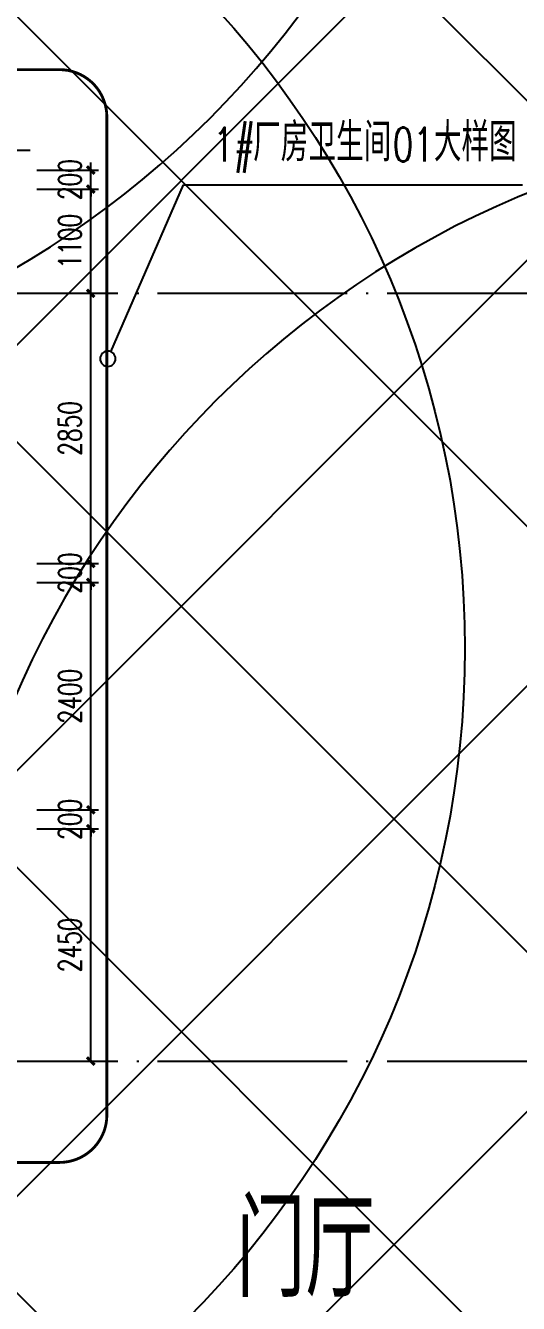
# Model space of a CAD drawing. Extents: x -821772 to -21949, y 506164 to 1049594.
# Drawn here: x -138588 to -133387, y 780662 to 794145 of the extents above; entities that cross this region are included whole.
import ezdxf
from ezdxf.xclip import XClip

# ---------------------------------------------------------------- set-up
doc = ezdxf.new("R2010")
doc.units = 0
doc.header["$LTSCALE"] = 1000
doc.header["$MEASUREMENT"] = 0
doc.header["$XCLIPFRAME"] = 2
doc.linetypes.add('10平面20250807_t3$0$DASH', pattern=[0.35, 0.25, -0.1])
doc.linetypes.add('10平面20250807_t3$0$DOTE', pattern=[2.42, 2, -0.2, 0.02, -0.2])
doc.layers.get('Defpoints').update_dxf_attribs({"color": 210})
for name, color, linetype in [('10平面20250807_t3$0$A-AXIS-DOTE', 8, '10平面20250807_t3$0$DOTE'), ('10平面20250807_t3$0$A-AXIS-DP', 8, 'Continuous'), ('10平面20250807_t3$0$A-AXIS-SYMB', 8, 'Continuous'), ('10平面20250807_t3$0$A-LIN-V', 8, 'Continuous'), ('10平面20250807_t3$0$AS-WALL', 8, 'Continuous'), ('10平面20250807_t3$0$DIM_ELEV', 8, 'Continuous'), ('10平面20250807_t3$0$PUB_TEXT', 8, 'Continuous'), ('10平面20250807_t3$0$SB_ZF消火栓', 10, 'Continuous'), ('10平面20250807_t3$0$建-引出', 8, 'Continuous'), ('PUB_HATCH', 8, 'Continuous')]:
    doc.layers.add(name, color=color, linetype=linetype)
doc.styles.add('10平面20250807_t3$0$_TCH_DIM', font='SIMPLEX', dxfattribs={"bigfont": 'GBCBIG'})
doc.styles.add('10平面20250807_t3$0$_TCH_DIM_T3', font='SIMPLEX', dxfattribs={"width": 0.705882, "bigfont": 'GBCBIG'})
doc.styles.add('10平面20250807_t3$0$Standard', font='gbenor.shx', dxfattribs={"bigfont": 'gbcbig.shx'})
doc.dimstyles.new('10平面20250807_t3$0$_TCH_ARCH&&80', dxfattribs={"dimtxt": 238, "dimasz": 80, "dimexe": 80, "dimexo": 80, "dimgap": 101, "dimtad": 1, "dimdec": 0, "dimzin": 0, "dimdsep": 46, "dimtxsty": '10平面20250807_t3$0$_TCH_DIM_T3', "dimblk": '10平面20250807_t3$0$_ArchTick', "dimcen": 0.09, "dimclrt": 7, "dimazin": 2, "dimtfac": 1, "dimtdec": 0, "dimtix": 1, "dimtmove": 2, "dimatfit": 3, "dimfxl": 0, "dimtolj": 1, "dimtzin": 0, "dimarcsym": 0})

# ---------------------------------------------------------------- blocks, each defined once
blk = doc.blocks.new('10平面20250807_t3$0$dote')
at = {"layer": '10平面20250807_t3$0$A-AXIS-DOTE'}
for p, q in [((76282.2, -13500), (98661.5, -13500)), ((76282.2, -21600), (98661.5, -21600))]:
    blk.add_line(p, q, dxfattribs=at)
blk = doc.blocks.new('10平面20250807_t3$0$3132')
at = {"layer": '10平面20250807_t3$0$A-AXIS-SYMB'}
for p, q in [((-137688, 790704), (-136921, 792466)), ((-136921, 792466), (-133345, 792466))]:
    blk.add_line(p, q, dxfattribs=at)
blk.add_lwpolyline([(-137639, 790630, 1), (-137801, 790630, 1)], format="xyb", close=True, dxfattribs=at)
at = {"layer": '10平面20250807_t3$0$DIM_ELEV', "linetype": '10平面20250807_t3$0$DASH', "const_width": 30}
blk.add_lwpolyline([(-145210, 793680), (-138230, 793680, -0.414214), (-137730, 793180), (-137730, 782650, -0.414214), (-138230, 782150), (-145210, 782150, -0.414214), (-145710, 782650), (-145710, 793180, -0.414214)], format="xyb", close=True, dxfattribs=at)
at = {"layer": '10平面20250807_t3$0$PUB_TEXT', "style": '10平面20250807_t3$0$_TCH_DIM', "width": 0.705882}
for s, p in [('1#', (-136607, 792711)), ('01', (-134712, 792711))]:
    blk.add_text(s, height=357, dxfattribs=at).set_placement(p)
at = {"layer": '10平面20250807_t3$0$PUB_TEXT', "style": '10平面20250807_t3$0$_TCH_DIM'}
for s, p in [('厂房卫生间', (-136187, 792711)), ('大样图', (-134280, 792711))]:
    blk.add_text(s, height=405.1, dxfattribs=at).set_placement(p)
blk = doc.blocks.new('10平面20250807_t3$0$A$C5D961328')
at = {"layer": '10平面20250807_t3$0$A-LIN-V', "ltscale": 500}
blk.add_circle((350, 40), 10001, dxfattribs=at)
blk = doc.blocks.new('10平面20250807_t3$0$234243242332')
at = {"layer": '10平面20250807_t3$0$SB_ZF消火栓', "xscale": -1, "rotation": 270}
blk.add_blockref('10平面20250807_t3$0$A$C5D961328', (-143756, 799887), dxfattribs=at)
at = {"layer": '10平面20250807_t3$0$SB_ZF消火栓', "rotation": 90}
blk.add_blockref('10平面20250807_t3$0$A$C5D961328', (-143914, 787223), dxfattribs=at)
at = {"layer": '10平面20250807_t3$0$SB_ZF消火栓', "xscale": -1}
blk.add_blockref('10平面20250807_t3$0$A$C5D961328', (-129154, 783080), dxfattribs=at)
blk = doc.blocks.new('10平面20250807_t3$0$_ArchTick')
at = {"color": 0, "linetype": 'ByBlock', "const_width": 0.4}
blk.add_lwpolyline([(-0.5, -0.5), (0.5, 0.5)], dxfattribs=at)
blk = doc.blocks.new('*D11435')
at = {"layer": '10平面20250807_t3$0$A-AXIS-DP', "color": 0, "lineweight": -2}
for p, q in [((-138470, 785670), (-137820, 785670)), ((-137900, 783220), (-137900, 785670)), ((-138470, 783220), (-137820, 783220))]:
    blk.add_line(p, q, dxfattribs=at)
at = {"layer": 'Defpoints', "color": 0}
for p in [(-138550, 785670), (-137900, 785670), (-138550, 783220)]:
    blk.add_point(p, dxfattribs=at)
at = {"layer": '10平面20250807_t3$0$A-AXIS-DP', "color": 0, "lineweight": -2, "xscale": 80, "yscale": 80, "zscale": 80}
for p, rotation in [((-137900, 785670), 90), ((-137900, 783220), 270)]:
    blk.add_blockref('10平面20250807_t3$0$_ArchTick', p, dxfattribs=dict(at, rotation=rotation))
at = {"layer": '10平面20250807_t3$0$A-AXIS-DP', "color": 7, "insert": (-138120, 784445), "char_height": 238, "attachment_point": 5, "rotation": 90, "style": '10平面20250807_t3$0$_TCH_DIM_T3'}
blk.add_mtext('\\A1;2450', dxfattribs=at)
blk = doc.blocks.new('*D11436')
at = {"layer": '10平面20250807_t3$0$A-AXIS-DP', "color": 0, "lineweight": -2}
for p, q in [((-137900, 785870), (-137900, 785950)), ((-138470, 785870), (-137820, 785870)), ((-137900, 785670), (-137900, 785870)), ((-138470, 785670), (-137820, 785670)), ((-137900, 785670), (-137900, 785590))]:
    blk.add_line(p, q, dxfattribs=at)
at = {"layer": 'Defpoints', "color": 0}
for p in [(-138550, 785870), (-137900, 785870), (-138550, 785670)]:
    blk.add_point(p, dxfattribs=at)
at = {"layer": '10平面20250807_t3$0$A-AXIS-DP', "color": 0, "lineweight": -2, "xscale": 80, "yscale": 80, "zscale": 80}
for p, rotation in [((-137900, 785870), 270), ((-137900, 785670), 90)]:
    blk.add_blockref('10平面20250807_t3$0$_ArchTick', p, dxfattribs=dict(at, rotation=rotation))
at = {"layer": '10平面20250807_t3$0$A-AXIS-DP', "color": 7, "insert": (-138120, 785770), "char_height": 238, "attachment_point": 5, "rotation": 90, "style": '10平面20250807_t3$0$_TCH_DIM_T3'}
blk.add_mtext('\\A1;200', dxfattribs=at)
blk = doc.blocks.new('*D11437')
at = {"layer": '10平面20250807_t3$0$A-AXIS-DP', "color": 0, "lineweight": -2}
for p, q in [((-138470, 788270), (-137820, 788270)), ((-137900, 785870), (-137900, 788270)), ((-138470, 785870), (-137820, 785870))]:
    blk.add_line(p, q, dxfattribs=at)
at = {"layer": 'Defpoints', "color": 0}
for p in [(-138550, 788270), (-137900, 788270), (-138550, 785870)]:
    blk.add_point(p, dxfattribs=at)
at = {"layer": '10平面20250807_t3$0$A-AXIS-DP', "color": 0, "lineweight": -2, "xscale": 80, "yscale": 80, "zscale": 80}
for p, rotation in [((-137900, 788270), 90), ((-137900, 785870), 270)]:
    blk.add_blockref('10平面20250807_t3$0$_ArchTick', p, dxfattribs=dict(at, rotation=rotation))
at = {"layer": '10平面20250807_t3$0$A-AXIS-DP', "color": 7, "insert": (-138120, 787070), "char_height": 238, "attachment_point": 5, "rotation": 90, "style": '10平面20250807_t3$0$_TCH_DIM_T3'}
blk.add_mtext('\\A1;2400', dxfattribs=at)
blk = doc.blocks.new('*D11438')
at = {"layer": '10平面20250807_t3$0$A-AXIS-DP', "color": 0, "lineweight": -2}
for p, q in [((-137900, 788470), (-137900, 788550)), ((-138470, 788470), (-137820, 788470)), ((-137900, 788270), (-137900, 788470)), ((-138470, 788270), (-137820, 788270)), ((-137900, 788270), (-137900, 788190))]:
    blk.add_line(p, q, dxfattribs=at)
at = {"layer": 'Defpoints', "color": 0}
for p in [(-138550, 788470), (-137900, 788470), (-138550, 788270)]:
    blk.add_point(p, dxfattribs=at)
at = {"layer": '10平面20250807_t3$0$A-AXIS-DP', "color": 0, "lineweight": -2, "xscale": 80, "yscale": 80, "zscale": 80}
for p, rotation in [((-137900, 788470), 270), ((-137900, 788270), 90)]:
    blk.add_blockref('10平面20250807_t3$0$_ArchTick', p, dxfattribs=dict(at, rotation=rotation))
at = {"layer": '10平面20250807_t3$0$A-AXIS-DP', "color": 7, "insert": (-138120, 788370), "char_height": 238, "attachment_point": 5, "rotation": 90, "style": '10平面20250807_t3$0$_TCH_DIM_T3'}
blk.add_mtext('\\A1;200', dxfattribs=at)
blk = doc.blocks.new('*D11439')
at = {"layer": '10平面20250807_t3$0$A-AXIS-DP', "color": 0, "lineweight": -2}
for p, q in [((-138470, 791320), (-137820, 791320)), ((-137900, 788470), (-137900, 791320)), ((-138470, 788470), (-137820, 788470))]:
    blk.add_line(p, q, dxfattribs=at)
at = {"layer": 'Defpoints', "color": 0}
for p in [(-138550, 791320), (-137900, 791320), (-138550, 788470)]:
    blk.add_point(p, dxfattribs=at)
at = {"layer": '10平面20250807_t3$0$A-AXIS-DP', "color": 0, "lineweight": -2, "xscale": 80, "yscale": 80, "zscale": 80}
for p, rotation in [((-137900, 791320), 90), ((-137900, 788470), 270)]:
    blk.add_blockref('10平面20250807_t3$0$_ArchTick', p, dxfattribs=dict(at, rotation=rotation))
at = {"layer": '10平面20250807_t3$0$A-AXIS-DP', "color": 7, "insert": (-138120, 789895), "char_height": 238, "attachment_point": 5, "rotation": 90, "style": '10平面20250807_t3$0$_TCH_DIM_T3'}
blk.add_mtext('\\A1;2850', dxfattribs=at)
blk = doc.blocks.new('*D11440')
at = {"layer": '10平面20250807_t3$0$A-AXIS-DP', "color": 0, "lineweight": -2}
for p, q in [((-138470, 792420), (-137820, 792420)), ((-137900, 791320), (-137900, 792420)), ((-138470, 791320), (-137820, 791320))]:
    blk.add_line(p, q, dxfattribs=at)
at = {"layer": 'Defpoints', "color": 0}
for p in [(-138550, 792420), (-137900, 792420), (-138550, 791320)]:
    blk.add_point(p, dxfattribs=at)
at = {"layer": '10平面20250807_t3$0$A-AXIS-DP', "color": 0, "lineweight": -2, "xscale": 80, "yscale": 80, "zscale": 80}
for p, rotation in [((-137900, 792420), 90), ((-137900, 791320), 270)]:
    blk.add_blockref('10平面20250807_t3$0$_ArchTick', p, dxfattribs=dict(at, rotation=rotation))
at = {"layer": '10平面20250807_t3$0$A-AXIS-DP', "color": 7, "insert": (-138120, 791870), "char_height": 238, "attachment_point": 5, "rotation": 90, "style": '10平面20250807_t3$0$_TCH_DIM_T3'}
blk.add_mtext('\\A1;1100', dxfattribs=at)
blk = doc.blocks.new('*D11441')
at = {"layer": '10平面20250807_t3$0$A-AXIS-DP', "color": 0, "lineweight": -2}
for p, q in [((-137900, 792620), (-137900, 792700)), ((-138470, 792620), (-137820, 792620)), ((-137900, 792420), (-137900, 792620)), ((-138470, 792420), (-137820, 792420)), ((-137900, 792420), (-137900, 792340))]:
    blk.add_line(p, q, dxfattribs=at)
at = {"layer": 'Defpoints', "color": 0}
for p in [(-138550, 792620), (-137900, 792620), (-138550, 792420)]:
    blk.add_point(p, dxfattribs=at)
at = {"layer": '10平面20250807_t3$0$A-AXIS-DP', "color": 0, "lineweight": -2, "xscale": 80, "yscale": 80, "zscale": 80}
for p, rotation in [((-137900, 792620), 270), ((-137900, 792420), 90)]:
    blk.add_blockref('10平面20250807_t3$0$_ArchTick', p, dxfattribs=dict(at, rotation=rotation))
at = {"layer": '10平面20250807_t3$0$A-AXIS-DP', "color": 7, "insert": (-138120, 792520), "char_height": 238, "attachment_point": 5, "rotation": 90, "style": '10平面20250807_t3$0$_TCH_DIM_T3'}
blk.add_mtext('\\A1;200', dxfattribs=at)
blk = doc.blocks.new('10平面20250807_t3')
at = {"layer": '10平面20250807_t3$0$建-引出'}
blk.add_line((-140310, 792830), (-138540, 792830), dxfattribs=at)
at = {"layer": '10平面20250807_t3$0$A-AXIS-DP'}
blk.add_blockref('10平面20250807_t3$0$3132', (0, 0), dxfattribs=at)
at = {"layer": '10平面20250807_t3$0$AS-WALL'}
blk.add_blockref('10平面20250807_t3$0$dote', (-220736.4, 804820), dxfattribs=at)
at = {"layer": '10平面20250807_t3$0$SB_ZF消火栓', "linetype": 'Continuous'}
blk.add_blockref('10平面20250807_t3$0$234243242332', (0, 0), dxfattribs=at)
at = {"layer": '10平面20250807_t3$0$PUB_TEXT', "style": '10平面20250807_t3$0$Standard'}
blk.add_text('门厅', height=1012.77, dxfattribs=at).set_placement((-136364.5, 780729.7))
at = {"layer": '10平面20250807_t3$0$A-AXIS-DP'}
for p1, p2, picture, middle in [((-138550, 792420), (-138550, 792620), '*D11441', (-138120, 792520)), ((-138550, 791320), (-138550, 792420), '*D11440', (-138120, 791870)), ((-138550, 788470), (-138550, 791320), '*D11439', (-138120, 789895)), ((-138550, 788270), (-138550, 788470), '*D11438', (-138120, 788370)), ((-138550, 785870), (-138550, 788270), '*D11437', (-138120, 787070)), ((-138550, 785670), (-138550, 785870), '*D11436', (-138120, 785770)), ((-138550, 783220), (-138550, 785670), '*D11435', (-138120, 784445))]:
    dim = blk.add_aligned_dim(p1=p1, p2=p2, distance=-650, dimstyle='10平面20250807_t3$0$_TCH_ARCH&&80', dxfattribs=at)
    dim.commit()
    dim.dimension.update_dxf_attribs({"geometry": picture, "text_midpoint": middle})

msp = doc.modelspace()

# ---------------------------------------------------------------- block references
at = {"ltscale": 100}
ref = msp.add_blockref('10平面20250807_t3', (0, 0), dxfattribs=at)
XClip(ref).set_block_clipping_path([(-386212.6353242097, 506163.79756496), (-21948.7593967821, 884998.2285294847)])

# ---------------------------------------------------------------- next in the draw order: hatches: boundary and pattern name
at = {"layer": 'PUB_HATCH', "ltscale": 5000}
h = msp.add_hatch(dxfattribs=at)
h.set_pattern_fill('ANSI37', color=8, scale=2000)
h.set_pattern_definition([(45, (0, 0), (-2245.064, 2245.064), []), (135, (0, 0), (-2245.064, -2245.064), [])])
h.paths.add_polyline_path([(-98054.2, 823320), (-113954.2, 823320), (-113954.2, 832520), (-112854.2, 832520), (-112854.2, 832220), (-110054.2, 832220), (-110054.2, 832520), (-98054.2, 832520)])
h.paths.add_polyline_path([(-143954.2, 832520), (-128054.2, 832520), (-128054.2, 782620), (-131454.2, 782620), (-131454.2, 774770), (-128054.2, 774770), (-128054.2, 741220), (-140054.2, 741220), (-140054.2, 741720), (-142854.2, 741720), (-142854.2, 741220), (-143954.2, 741220), (-143954.2, 823320)])

doc.saveas('drawing.dxf')
